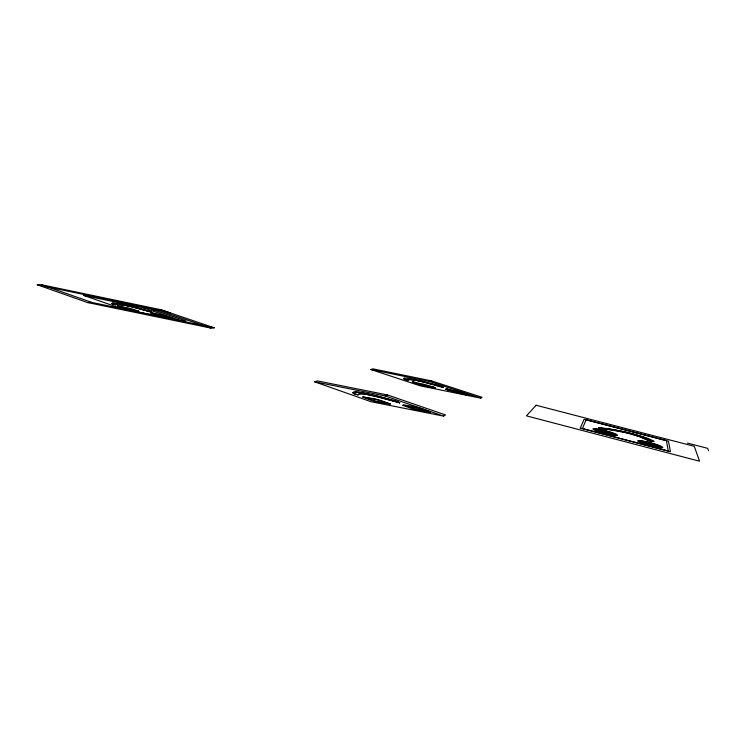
<?xml version="1.0" encoding="UTF-8"?>
<svg xmlns="http://www.w3.org/2000/svg" width="746" height="746" viewBox="0 0 746 746"><rect width="100%" height="100%" fill="white"/><g stroke="black" fill="none" stroke-linecap="round" stroke-linejoin="round"><path stroke-width="1.12" d="M149.088 311.035L151 311.828L141.684 308.947A48.359 5.157 12 0 0 136.826 307.697A43.072 4.579 12.1 0 0 131.856 306.494L118.959 303.808A10.108 1.044 12.1 0 0 116.516 303.463L114.045 303.268A19.275 2.005 12.1 0 0 112.972 303.258L111.835 303.408L112.534 303.277A17.904 1.865 12.1 0 1 113.252 303.249L113.942 303.258M118.455 306.522L123.584 308.107A22.688 2.359 12.1 0 0 127.846 309.226L138.644 311.231L135.11 310.849M118.213 305.944L128.181 307.967A23.359 2.48 12 0 1 132.406 309.077L138.616 311.166L128.648 309.198A22.65 2.35 12.1 0 1 124.386 308.079L117.402 305.953L119.015 306.727M355.478 392.032L354.602 392.163A23.48 3.143 13.5 0 0 353.576 392.321L353.082 392.76L353.651 393.366A5.52 0.737 13.3 0 0 354.387 393.72L358.099 394.774M408.771 379.695L408.771 379.695A13.046 1.464 13.6 0 1 409.433 379.527L412.072 379.667A8.514 0.96 13.6 0 1 413.275 379.854L415.709 380.199M353.427 392.377L352.821 392.769L353.371 393.468A5.52 0.737 13.3 0 0 354.117 393.813L357.828 394.876L359.05 393.981A15.461 2.061 13.4 0 1 360.048 393.674L360.327 393.646M442.061 387.081L443.199 387.211L439.748 386.503M480.741 398.168L482.028 397.31L431.664 380.936L372.944 368.869L370.799 369.484L420.175 385.813L480.741 398.168L430.013 381.635L370.799 369.484M443.59 416.119L445.483 414.925L387.547 394.97L317.591 380.936L314.532 381.775L370.986 401.702L443.59 416.119L385.188 395.93L314.532 381.775M652.041 444.663L648.423 443.618L652.079 444.607M430.013 381.635L431.664 380.936M385.188 395.93L387.547 394.97M408.957 379.611L409.013 379.593A12.98 1.455 13.6 0 1 409.703 379.453L412.529 379.639A8.458 0.951 13.6 0 1 413.983 379.873M408.547 380.367L404.994 379.462A4.672 0.522 13.6 0 1 404.323 379.182L403.763 378.511A18.557 2.089 13.6 0 1 404.127 378.325L406.29 378.213A10.463 1.175 13.6 0 1 408.332 378.446L421.126 381.075A44.667 5.147 13.7 0 1 426.432 382.353A50.15 5.809 13.7 0 1 431.775 383.733L441.968 386.661M149.61 311.66L150.972 311.847L146.99 310.989M170.172 312.91L160.651 309.693L41.869 284.841L37.3 284.785L87.478 302.531L210.941 328.081L214.261 327.811L160.353 309.553M83.543 295.36L121.197 308.49L182.425 321.172L185.959 320.948L147.046 307.688L143.325 307.809L83.543 295.36L87.758 295.332M360.626 393.636L359.786 393.767A15.47 2.07 13.4 0 0 358.779 394.075L358.033 394.895M120.218 304.582L118.372 304.415A12.589 1.305 12.1 0 0 117.122 304.415L115.471 304.685L117.644 304.396A12.523 1.305 12.1 0 1 118.912 304.415L122.54 304.834A8.169 0.849 12.1 0 1 124.125 305.114M399.614 402.887C398.084 400.826 390.298 399.875 386.876 398.513A59.559 8.234 13.5 0 0 380.6 396.881A53.003 7.283 13.5 0 0 374.352 395.352L367.228 393.916M153.434 309.954L160.651 309.693M87.478 302.531L91.861 302.447L214.261 327.811M360.365 393.729L360.961 393.627M433.062 386.941L427.299 385.225A24.217 2.797 13.6 0 0 422.59 383.994L412.407 382.045L413.937 382.847M360.7 393.729L361.334 393.636M356.187 392.042L354.341 392.191A23.508 3.143 13.5 0 0 353.296 392.415M355.544 392.126L356.579 392.051A12.356 1.651 13.4 0 1 359.096 392.293L366.454 393.608M361.064 393.729L363.666 393.823A10.006 1.333 13.4 0 1 365.465 394.093L374.557 396.014A35.743 4.858 13.4 0 1 383.006 398.187L399.642 402.765M432.801 386.857L435.524 388.041L425.64 385.943A23.499 2.63 13.7 0 1 420.903 384.712L412.78 382.008M408.332 380.367L407.978 380.311M410.766 379.537L409.88 379.509A12.645 1.427 13.6 0 0 409.013 379.593M361.465 393.748L363.405 393.916A10.015 1.333 13.4 0 1 365.204 394.186L374.305 396.117A35.771 4.877 13.4 0 1 382.763 398.289L399.847 402.784L386.633 398.616A59.615 8.253 13.5 0 0 380.357 396.975A53.059 7.301 13.5 0 0 374.1 395.455L370.548 394.643M442.164 386.736L443.161 387.174L436.69 385.663M411.093 379.565L413.275 379.854M434.564 388.051L435.524 388.041L432.755 387.761M446.863 389.067L445.847 389.048L455.862 390.969A24.124 2.751 13.8 0 1 460.571 392.191L468.954 395.026L466.977 394.904M115.182 304.657L114.325 304.499M603.467 428.428L608.708 429.109A85.902 9.707 15 0 1 612.242 429.649L618.518 430.731M602.824 428.549L609.678 429.426M124.713 305.226L123.165 305.021A8.215 0.849 12.1 0 0 121.822 304.797L118.922 304.452A12.206 1.268 12.1 0 0 117.644 304.396M602.358 428.493L601.22 428.344A17.745 1.949 14.5 0 1 600.838 428.297L600.698 428.279A8.933 0.988 14.6 0 1 601.379 428.251L601.836 428.269A27.546 3.059 14.7 0 1 603.477 428.428M120.656 304.629L123.165 305.021M171.962 318.188L165.705 316.127A23.117 2.471 12.2 0 0 161.472 315.026L155.7 313.702A7.6 0.802 12.2 0 0 152.464 313.096L150.888 313.05L157.201 315.222A22.464 2.341 12.3 0 0 161.462 316.341L168.913 318.001M150.906 311.819L137.879 308.434A29.103 3.068 12.1 0 0 131.296 306.765L130.671 306.615M115.593 304.648L112.226 303.864A4.513 0.466 12 0 1 111.844 303.659L111.788 303.613M434.144 387.995L425.285 386.102A23.536 2.639 13.7 0 1 420.539 384.861L414.272 382.968M169.407 318.085L172.046 318.355L167.291 317.675M466.511 394.82L458.883 393.133A23.462 2.602 13.8 0 1 454.137 391.892L447.283 389.804M415.783 382.456L412.407 382.045L415.028 383.22M618.089 430.834L619.199 430.852M414.356 380.04L416.967 380.46M618.257 430.871L619.432 430.899M618.966 431.001L620.103 431.029M124.321 305.235L126.559 305.59M432.316 387.687L431.393 387.5M619.143 431.039L622.863 431.598M134.653 310.765L133.711 310.569M464.945 394.522L468.954 395.026L468.516 394.709M619.851 431.179L624.029 431.85M649.934 440.886L651.985 440.886L645.094 437.771L628.719 432.717M124.918 305.347L129.123 306.158M122.372 306.634L117.402 305.963L118.138 306.401M155.7 313.702L150.888 313.078L151.345 313.357M37.3 284.785L156.772 309.683L210.941 328.081M416.147 380.395L421.621 381.514A30.148 3.441 13.6 0 1 428.81 383.341M126.801 305.739L130.419 306.447M622.686 431.766L628.393 432.866M407.95 380.199L405.181 379.397A4.662 0.522 13.6 0 1 404.509 379.108L403.931 378.474A17.027 1.912 13.6 0 1 404.127 378.325M369.662 394.289L358.835 392.396A12.374 1.651 13.4 0 0 356.308 392.144M417.434 380.665L421.443 381.588A30.166 3.45 13.6 0 1 428.642 383.407L439.347 386.279M623.777 431.999L632.17 434.135M129.384 306.317L131.688 306.755A29.075 3.068 12.1 0 1 138.262 308.415L140.276 308.975M114.483 304.433L112.637 303.855A4.513 0.466 12 0 1 112.245 303.65L112.683 303.296A16.431 1.706 12.1 0 1 113.252 303.249M630.277 433.351L627.619 432.447A22.781 2.49 14.7 0 0 624.43 431.692L611.832 429.276A88 9.95 15 0 0 607.291 428.577L598.423 427.775L609.109 429.687A57.218 6.406 14.9 0 1 613.296 430.302L625.624 432.671A15.134 1.66 14.7 0 1 631.62 434.219L640.236 436.68L647.761 439.991A23.191 2.49 14.9 0 0 648.265 440.233L648.423 440.299A8.551 0.923 14.9 0 0 649.374 440.709L649.542 440.765M687.439 443.087L707.59 448.318L708.7 450.854M630.668 433.445L631.442 433.65M429.211 383.565L432.773 384.554M146.85 310.83L144.081 310.056M433.575 384.656L436.196 385.402M140.407 309.133L143.698 310.066M632.468 434.219L633.932 434.638M440.373 386.139L443.189 387.193M448.579 390.251L445.819 389.095L446.854 389.645M143.325 307.809L182.425 321.172M152.585 313.833L151.634 313.488M41.869 284.841L91.861 302.447M433.435 387.071L435.487 387.939M136.975 310.448L138.644 311.231M649.757 440.438L643.481 437.557A19.349 2.117 14.7 0 0 642.754 437.277L648.032 439.254A14.967 1.632 14.8 0 1 648.992 439.692L649.095 439.748A9.502 1.035 14.8 0 1 649.794 440.159M404.323 379.182L403.996 378.371A19.974 2.247 13.6 0 1 404.565 378.231M632.067 433.585A26.828 2.947 14.7 0 1 641.98 436.457A25.187 2.76 14.8 0 1 644.973 437.445A25.979 2.853 14.8 0 1 649.3 439.002L653.972 441.24A10.052 1.091 14.8 0 1 654.009 441.539L648.675 440.765L640.478 437.1A14.948 1.632 14.7 0 0 638.203 436.27L637.671 436.084A17.755 1.949 14.7 0 0 633.876 434.881M609.706 429.435A51.95 5.8 14.9 0 1 618.061 430.824M170.284 317.507A7.6 0.802 12.3 0 1 172.018 318.197A7.544 0.793 12.3 0 1 168.755 317.591L162.945 316.267A22.389 2.331 12.3 0 1 158.693 315.157L154.086 313.768A7.535 0.793 12.3 0 1 152.436 313.096M449.875 389.599A7.926 0.895 13.8 0 0 446.817 389.048A7.861 0.877 13.8 0 0 449.232 389.934L454.743 391.566A23.387 2.583 13.8 0 0 459.48 392.806L465.513 394.186A7.88 0.886 13.9 0 0 468.553 394.727A7.945 0.895 13.9 0 0 466.101 393.832M580.295 428.045L670.458 451.656L668.463 441.278L666.374 440.504L584.687 419.355L584.109 419.336L580.295 428.045M654.223 445.185L646.25 443.105L654.223 445.185M586.076 419.867L582.412 428.596L668.285 451.069L666.42 440.746L586.076 419.867M430.545 411.829L418.497 409.703A27.565 3.618 13.7 0 1 412.92 408.221L403.39 404.817L415.41 406.943A28.497 3.87 13.7 0 1 420.921 408.407L430.545 411.829M429.743 412.296L417.629 410.16A27.677 3.646 13.7 0 1 412.044 408.668L402.476 405.246L414.552 407.381A28.609 3.907 13.7 0 1 420.082 408.855L429.743 412.296M609.128 433.128L601.295 431.085L609.128 433.128M390.27 403.894L377.942 401.712A27.761 3.693 13.5 0 1 372.357 400.22L363.032 396.844L375.322 399.026A28.712 3.954 13.4 0 1 380.842 400.499L390.27 403.894M389.785 404.108L377.429 401.926A27.816 3.702 13.5 0 1 371.834 400.434L362.491 397.049L374.809 399.231A28.768 3.963 13.4 0 1 380.339 400.705L389.785 404.108M536.15 405.255L526.424 415.858L699.562 461.215L694.265 446.304L536.15 405.255M603.421 431.608L606.936 432.615L603.477 431.589M642.287 437.1L642.735 437.259L642.297 437.109M643.434 443.628A12.952 1.445 14.9 0 0 662.765 447.525A12.952 1.445 14.9 0 0 644.581 441.343A12.952 1.445 14.9 0 0 643.434 443.628M598.152 431.505A12.71 1.427 14.6 0 0 617.483 435.422A12.71 1.427 14.6 0 0 600.054 429.454A12.71 1.427 14.6 0 0 598.152 431.505M644.572 443.702A10.742 1.194 14.9 0 0 660.63 446.947A10.742 1.194 14.9 0 0 645.56 441.819A10.742 1.194 14.9 0 0 644.572 443.702M599.336 431.598A10.547 1.184 14.6 0 0 615.385 434.853A10.547 1.184 14.6 0 0 600.94 429.901A10.547 1.184 14.6 0 0 599.336 431.598M645.719 443.786A8.542 0.951 14.9 0 0 658.485 446.369A8.542 0.951 14.9 0 0 646.53 442.294A8.542 0.951 14.9 0 0 645.719 443.786M646.875 443.87A6.332 0.709 14.9 0 0 656.349 445.791A6.332 0.709 14.9 0 0 647.491 442.779A6.332 0.709 14.9 0 0 646.875 443.87M600.53 431.701A8.383 0.942 14.6 0 0 613.296 434.284A8.383 0.942 14.6 0 0 601.826 430.358A8.383 0.942 14.6 0 0 600.53 431.701M601.733 431.794A6.21 0.699 14.6 0 0 611.198 433.724A6.21 0.699 14.6 0 0 602.712 430.806A6.21 0.699 14.6 0 0 601.733 431.794"/></g></svg>
